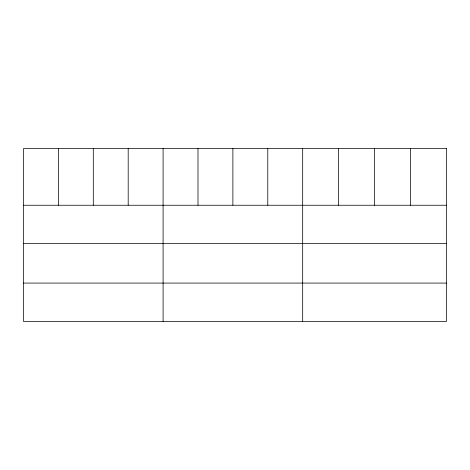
<?xml version="1.0" encoding="UTF-8"?>
<svg xmlns="http://www.w3.org/2000/svg" width="470" height="470" viewBox="0 0 470 470"><rect width="100%" height="100%" fill="white"/><g stroke="black" fill="none" stroke-linecap="round" stroke-linejoin="round"><path stroke-width="0.7" d="M23.5 205.249L446.5 205.249M23.5 243.583L446.5 243.583M23.5 283.081L446.5 283.081M410.545 148.585L410.545 205.249M374.59 148.585L374.59 205.249M338.635 148.585L338.635 205.249M302.68 148.585L302.68 321.415M267.783 148.585L267.783 205.249M232.885 148.585L232.885 205.249M197.988 148.585L197.988 205.249M163.09 148.585L163.09 321.415M128.192 148.585L128.192 205.249M93.295 148.585L93.295 205.249M58.398 148.585L58.398 205.249M446.5 148.585L23.5 148.585L23.5 321.415L446.5 321.415L446.5 148.585"/></g></svg>
